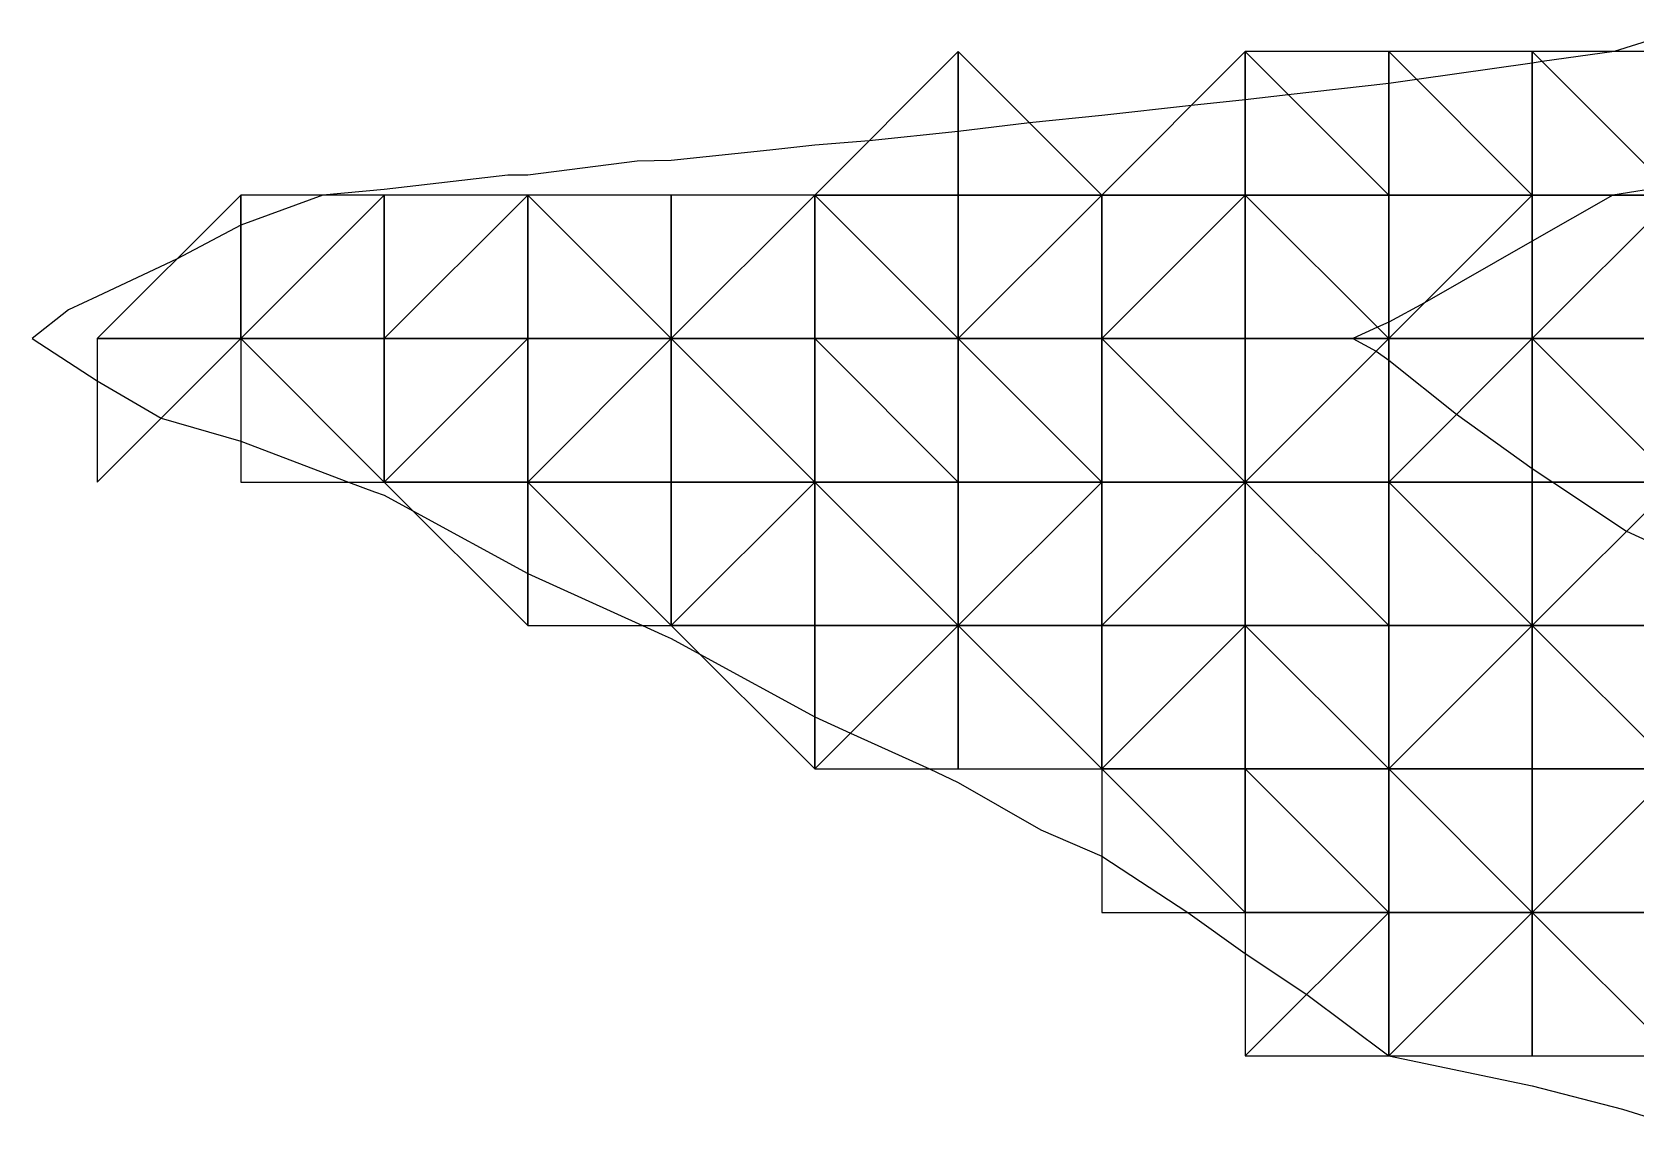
# Model space of a CAD drawing. Header units: metres. Extents: x 4732344 to 4732577, y 2266116 to 2266284.
# Drawn here: x 4732390.47 to 4732396.06, y 2266123.49 to 2266127.3 of the extents above; entities that cross this region are included whole.
import ezdxf

# ---------------------------------------------------------------- set-up
doc = ezdxf.new("R2010")
doc.units = ezdxf.units.M
doc.layers.add('TIN', color=5, linetype='Continuous')

msp = doc.modelspace()

# ---------------------------------------------------------------- linework, layer by layer
at = {"layer": 'lleno', "color": 3}
for points in [[(4732396.198, 2266127.2992, 1328.3172), (4732395.9837, 2266127.231, 1328.3177), (4732395.7328, 2266127.1962, 1328.3153), (4732395.698, 2266127.1906, 1328.315), (4732395.2953, 2266127.1337, 1328.3112), (4732395.198, 2266127.1199, 1328.3103), (4732394.848, 2266127.081, 1328.3063), (4732394.698, 2266127.0626, 1328.3047), (4732394.5105, 2266127.0435, 1328.306), (4732394.198, 2266127.0088, 1328.3086), (4732393.9457, 2266126.9833, 1328.305), (4732393.698, 2266126.9526, 1328.3016), (4732393.3877, 2266126.9207, 1328.2971), (4732393.198, 2266126.9047, 1328.2942), (4732393.0409, 2266126.8881, 1328.292), (4732392.698, 2266126.8521, 1328.287), (4732392.5794, 2266126.8496, 1328.2849), (4732392.198, 2266126.8008, 1328.2798), (4732392.1282, 2266126.8008, 1328.2785), (4732391.698, 2266126.7505, 1328.2725), (4732391.4837, 2266126.731, 1328.2693), (4732391.198, 2266126.6257, 1328.2687), (4732390.9758, 2266126.5088, 1328.2684), (4732390.698, 2266126.3781, 1328.2619), (4732390.598, 2266126.331, 1328.2595), (4732390.4707, 2266126.231, 1328.2562), (4732390.698, 2266126.0839, 1328.2571), (4732390.9202, 2266125.9532, 1328.252), (4732391.198, 2266125.8739, 1328.2504), (4732391.573, 2266125.731, 1328.2518), (4732391.6635, 2266125.6965, 1328.2522), (4732391.698, 2266125.6855, 1328.2524)], [(4732396.1676, 2266126.7614, 1328.4526), (4732395.9792, 2266126.731, 1328.451), (4732395.698, 2266126.5703, 1328.4565), (4732395.323, 2266126.356, 1328.4453), (4732395.198, 2266126.2887, 1328.4405), (4732395.1585, 2266126.2705, 1328.4391), (4732395.073, 2266126.231, 1328.436), (4732395.1539, 2266126.1869, 1328.436), (4732395.198, 2266126.156, 1328.4357), (4732395.4341, 2266125.9671, 1328.4333), (4732395.698, 2266125.7786, 1328.4314), (4732395.7694, 2266125.731, 1328.431), (4732396.0266, 2266125.5596, 1328.4296), (4732396.198, 2266125.481, 1328.43)], [(4732391.698, 2266125.6855, 1328.2524), (4732391.798, 2266125.631, 1328.2522), (4732392.198, 2266125.4128, 1328.2516), (4732392.598, 2266125.231, 1328.2523), (4732392.6668, 2266125.1998, 1328.2525), (4732392.698, 2266125.1855, 1328.2526), (4732392.798, 2266125.131, 1328.2525), (4732393.198, 2266124.9128, 1328.2523), (4732393.323, 2266124.856, 1328.2526), (4732393.598, 2266124.731, 1328.2533), (4732393.698, 2266124.6834, 1328.2535), (4732393.9859, 2266124.5189, 1328.2531), (4732394.198, 2266124.4267, 1328.2538), (4732394.498, 2266124.231, 1328.2524), (4732394.698, 2266124.0881, 1328.251), (4732394.9123, 2266123.9453, 1328.2498), (4732395.198, 2266123.731, 1328.2474), (4732395.698, 2266123.6263, 1328.2531), (4732396.0128, 2266123.5458, 1328.2561), (4732396.198, 2266123.4871, 1328.2616)]]:
    msp.add_polyline3d(points, dxfattribs=at)
at = {"layer": 'TIN', "color": 5}
for points in [[(4732393.698, 2266126.731, 0.143), (4732393.698, 2266127.231, 0.046), (4732393.198, 2266126.731, 0.133)], [(4732393.698, 2266126.731, 0.143), (4732394.198, 2266126.731, 0.155), (4732393.698, 2266127.231, 0.046)], [(4732394.198, 2266126.731, 0.155), (4732394.698, 2266126.731, 0.165), (4732394.698, 2266127.231, 0.067)], [(4732394.698, 2266127.231, 0.067), (4732394.698, 2266126.731, 0.165), (4732395.198, 2266126.731, 0.177)], [(4732395.198, 2266126.731, 0.177), (4732395.198, 2266127.231, 0.078), (4732394.698, 2266127.231, 0.067)], [(4732395.698, 2266126.731, 0.191), (4732395.198, 2266127.231, 0.078), (4732395.198, 2266126.731, 0.177)], [(4732395.698, 2266126.731, 0.191), (4732395.698, 2266127.231, 0.092), (4732395.198, 2266127.231, 0.078)], [(4732396.198, 2266127.231, 0.106), (4732395.698, 2266127.231, 0.092), (4732396.198, 2266126.731, 0.207)], [(4732395.698, 2266127.231, 0.092), (4732395.698, 2266126.731, 0.191), (4732396.198, 2266126.731, 0.207)], [(4732390.698, 2266126.231, 0.105), (4732391.198, 2266126.231, 0.115), (4732391.198, 2266126.731, 0.096)], [(4732391.698, 2266126.731, 0.103), (4732391.198, 2266126.231, 0.115), (4732391.698, 2266126.231, 0.125)], [(4732391.198, 2266126.731, 0.096), (4732391.198, 2266126.231, 0.115), (4732391.698, 2266126.731, 0.103)], [(4732392.198, 2266126.731, 0.112), (4732391.698, 2266126.731, 0.103), (4732391.698, 2266126.231, 0.125)], [(4732391.698, 2266126.231, 0.125), (4732392.198, 2266126.231, 0.136), (4732392.198, 2266126.731, 0.112)], [(4732392.698, 2266126.231, 0.147), (4732392.198, 2266126.731, 0.112), (4732392.198, 2266126.231, 0.136)], [(4732392.698, 2266126.231, 0.147), (4732392.698, 2266126.731, 0.123), (4732392.198, 2266126.731, 0.112)], [(4732393.198, 2266126.231, 0.158), (4732393.198, 2266126.731, 0.133), (4732392.698, 2266126.231, 0.147)], [(4732392.698, 2266126.231, 0.147), (4732393.198, 2266126.731, 0.133), (4732392.698, 2266126.731, 0.123)], [(4732393.198, 2266126.731, 0.133), (4732393.698, 2266126.231, 0.169), (4732393.698, 2266126.731, 0.143)], [(4732393.198, 2266126.731, 0.133), (4732393.198, 2266126.231, 0.158), (4732393.698, 2266126.231, 0.169)], [(4732393.698, 2266126.231, 0.169), (4732394.198, 2266126.731, 0.155), (4732393.698, 2266126.731, 0.143)], [(4732393.698, 2266126.231, 0.169), (4732394.198, 2266126.231, 0.18), (4732394.198, 2266126.731, 0.155)], [(4732394.198, 2266126.731, 0.155), (4732394.198, 2266126.231, 0.18), (4732394.698, 2266126.731, 0.165)], [(4732394.698, 2266126.731, 0.165), (4732394.198, 2266126.231, 0.18), (4732394.698, 2266126.231, 0.191)], [(4732394.698, 2266126.231, 0.191), (4732395.198, 2266126.231, 0.203), (4732394.698, 2266126.731, 0.165)], [(4732394.698, 2266126.731, 0.165), (4732395.198, 2266126.231, 0.203), (4732395.198, 2266126.731, 0.177)], [(4732395.198, 2266126.731, 0.177), (4732395.198, 2266126.231, 0.203), (4732395.698, 2266126.731, 0.191)], [(4732395.198, 2266126.231, 0.203), (4732395.698, 2266126.231, 0.219), (4732395.698, 2266126.731, 0.191)], [(4732396.198, 2266126.731, 0.207), (4732395.698, 2266126.231, 0.219), (4732396.198, 2266126.231, 0.233)], [(4732396.198, 2266126.731, 0.207), (4732395.698, 2266126.731, 0.191), (4732395.698, 2266126.231, 0.219)], [(4732391.198, 2266126.231, 0.115), (4732390.698, 2266126.231, 0.105), (4732390.698, 2266125.731, 0.088)], [(4732391.198, 2266126.231, 0.115), (4732391.698, 2266125.731, 0.102), (4732391.698, 2266126.231, 0.125)], [(4732391.198, 2266125.731, 0.094), (4732391.698, 2266125.731, 0.102), (4732391.198, 2266126.231, 0.115)], [(4732391.698, 2266126.231, 0.125), (4732391.698, 2266125.731, 0.102), (4732392.198, 2266126.231, 0.136)], [(4732391.698, 2266125.731, 0.102), (4732392.198, 2266125.731, 0.114), (4732392.198, 2266126.231, 0.136)], [(4732392.698, 2266126.231, 0.147), (4732392.198, 2266126.231, 0.136), (4732392.198, 2266125.731, 0.114)], [(4732392.698, 2266126.231, 0.147), (4732392.198, 2266125.731, 0.114), (4732392.698, 2266125.731, 0.124)], [(4732392.698, 2266125.731, 0.124), (4732393.198, 2266125.731, 0.136), (4732392.698, 2266126.231, 0.147)], [(4732393.198, 2266125.731, 0.136), (4732393.198, 2266126.231, 0.158), (4732392.698, 2266126.231, 0.147)], [(4732393.198, 2266126.231, 0.158), (4732393.198, 2266125.731, 0.136), (4732393.698, 2266125.731, 0.147)], [(4732393.698, 2266125.731, 0.147), (4732393.698, 2266126.231, 0.169), (4732393.198, 2266126.231, 0.158)], [(4732393.698, 2266125.731, 0.147), (4732394.198, 2266125.731, 0.158), (4732393.698, 2266126.231, 0.169)], [(4732394.198, 2266125.731, 0.158), (4732394.198, 2266126.231, 0.18), (4732393.698, 2266126.231, 0.169)], [(4732394.698, 2266125.731, 0.169), (4732394.198, 2266126.231, 0.18), (4732394.198, 2266125.731, 0.158)], [(4732394.698, 2266126.231, 0.191), (4732394.198, 2266126.231, 0.18), (4732394.698, 2266125.731, 0.169)], [(4732394.698, 2266125.731, 0.169), (4732395.198, 2266126.231, 0.203), (4732394.698, 2266126.231, 0.191)], [(4732395.198, 2266125.731, 0.183), (4732395.198, 2266126.231, 0.203), (4732394.698, 2266125.731, 0.169)], [(4732395.698, 2266126.231, 0.219), (4732395.198, 2266125.731, 0.183), (4732395.698, 2266125.731, 0.198)], [(4732395.698, 2266126.231, 0.219), (4732395.198, 2266126.231, 0.203), (4732395.198, 2266125.731, 0.183)], [(4732395.698, 2266125.731, 0.198), (4732396.198, 2266125.731, 0.212), (4732395.698, 2266126.231, 0.219)], [(4732396.198, 2266125.731, 0.212), (4732396.198, 2266126.231, 0.233), (4732395.698, 2266126.231, 0.219)], [(4732392.198, 2266125.231, 0.092), (4732392.198, 2266125.731, 0.114), (4732391.698, 2266125.731, 0.102)], [(4732392.198, 2266125.731, 0.114), (4732392.198, 2266125.231, 0.092), (4732392.698, 2266125.231, 0.102)], [(4732392.698, 2266125.731, 0.124), (4732392.198, 2266125.731, 0.114), (4732392.698, 2266125.231, 0.102)], [(4732393.198, 2266125.231, 0.114), (4732393.198, 2266125.731, 0.136), (4732392.698, 2266125.231, 0.102)], [(4732392.698, 2266125.231, 0.102), (4732393.198, 2266125.731, 0.136), (4732392.698, 2266125.731, 0.124)], [(4732393.198, 2266125.231, 0.114), (4732393.698, 2266125.231, 0.124), (4732393.198, 2266125.731, 0.136)], [(4732393.198, 2266125.731, 0.136), (4732393.698, 2266125.231, 0.124), (4732393.698, 2266125.731, 0.147)], [(4732394.198, 2266125.231, 0.136), (4732394.198, 2266125.731, 0.158), (4732393.698, 2266125.231, 0.124)], [(4732393.698, 2266125.231, 0.124), (4732394.198, 2266125.731, 0.158), (4732393.698, 2266125.731, 0.147)], [(4732394.698, 2266125.731, 0.169), (4732394.198, 2266125.731, 0.158), (4732394.198, 2266125.231, 0.136)], [(4732394.198, 2266125.231, 0.136), (4732394.698, 2266125.231, 0.147), (4732394.698, 2266125.731, 0.169)], [(4732395.198, 2266125.231, 0.162), (4732395.198, 2266125.731, 0.183), (4732394.698, 2266125.731, 0.169)], [(4732394.698, 2266125.731, 0.169), (4732394.698, 2266125.231, 0.147), (4732395.198, 2266125.231, 0.162)], [(4732395.698, 2266125.231, 0.177), (4732395.198, 2266125.731, 0.183), (4732395.198, 2266125.231, 0.162)], [(4732395.698, 2266125.731, 0.198), (4732395.198, 2266125.731, 0.183), (4732395.698, 2266125.231, 0.177)], [(4732395.698, 2266125.231, 0.177), (4732396.198, 2266125.731, 0.212), (4732395.698, 2266125.731, 0.198)], [(4732396.198, 2266125.231, 0.188), (4732396.198, 2266125.731, 0.212), (4732395.698, 2266125.231, 0.177)], [(4732392.698, 2266125.231, 0.102), (4732393.198, 2266124.731, 0.092), (4732393.198, 2266125.231, 0.114)], [(4732393.698, 2266125.231, 0.124), (4732393.198, 2266124.731, 0.092), (4732393.698, 2266124.731, 0.102)], [(4732393.198, 2266125.231, 0.114), (4732393.198, 2266124.731, 0.092), (4732393.698, 2266125.231, 0.124)], [(4732394.198, 2266125.231, 0.136), (4732393.698, 2266125.231, 0.124), (4732394.198, 2266124.731, 0.114)], [(4732394.198, 2266124.731, 0.114), (4732393.698, 2266125.231, 0.124), (4732393.698, 2266124.731, 0.102)], [(4732394.698, 2266124.731, 0.126), (4732394.698, 2266125.231, 0.147), (4732394.198, 2266124.731, 0.114)], [(4732394.198, 2266124.731, 0.114), (4732394.698, 2266125.231, 0.147), (4732394.198, 2266125.231, 0.136)], [(4732394.698, 2266125.231, 0.147), (4732395.198, 2266124.731, 0.142), (4732395.198, 2266125.231, 0.162)], [(4732394.698, 2266125.231, 0.147), (4732394.698, 2266124.731, 0.126), (4732395.198, 2266124.731, 0.142)], [(4732395.698, 2266125.231, 0.177), (4732395.198, 2266124.731, 0.142), (4732395.698, 2266124.731, 0.156)], [(4732395.198, 2266125.231, 0.162), (4732395.198, 2266124.731, 0.142), (4732395.698, 2266125.231, 0.177)], [(4732396.198, 2266125.231, 0.188), (4732395.698, 2266125.231, 0.177), (4732396.198, 2266124.731, 0.164)], [(4732396.198, 2266124.731, 0.164), (4732395.698, 2266125.231, 0.177), (4732395.698, 2266124.731, 0.156)], [(4732394.198, 2266124.731, 0.114), (4732394.198, 2266124.231, 0.091), (4732394.698, 2266124.231, 0.106)], [(4732394.698, 2266124.231, 0.106), (4732394.698, 2266124.731, 0.126), (4732394.198, 2266124.731, 0.114)], [(4732395.198, 2266124.231, 0.12), (4732395.198, 2266124.731, 0.142), (4732394.698, 2266124.731, 0.126)], [(4732394.698, 2266124.231, 0.106), (4732395.198, 2266124.231, 0.12), (4732394.698, 2266124.731, 0.126)], [(4732395.698, 2266124.731, 0.156), (4732395.198, 2266124.731, 0.142), (4732395.698, 2266124.231, 0.133)], [(4732395.698, 2266124.231, 0.133), (4732395.198, 2266124.731, 0.142), (4732395.198, 2266124.231, 0.12)], [(4732395.698, 2266124.231, 0.133), (4732396.198, 2266124.731, 0.164), (4732395.698, 2266124.731, 0.156)], [(4732396.198, 2266124.231, 0.143), (4732396.198, 2266124.731, 0.164), (4732395.698, 2266124.231, 0.133)], [(4732395.198, 2266123.731, 0.1), (4732395.198, 2266124.231, 0.12), (4732394.698, 2266123.731, 0.085)], [(4732394.698, 2266123.731, 0.085), (4732395.198, 2266124.231, 0.12), (4732394.698, 2266124.231, 0.106)], [(4732395.698, 2266124.231, 0.133), (4732395.198, 2266124.231, 0.12), (4732395.198, 2266123.731, 0.1)], [(4732395.198, 2266123.731, 0.1), (4732395.698, 2266123.731, 0.109), (4732395.698, 2266124.231, 0.133)], [(4732396.198, 2266123.731, 0.12), (4732396.198, 2266124.231, 0.143), (4732395.698, 2266124.231, 0.133)], [(4732395.698, 2266124.231, 0.133), (4732395.698, 2266123.731, 0.109), (4732396.198, 2266123.731, 0.12)]]:
    msp.add_3dface(points, dxfattribs=at)

doc.saveas('drawing.dxf')
